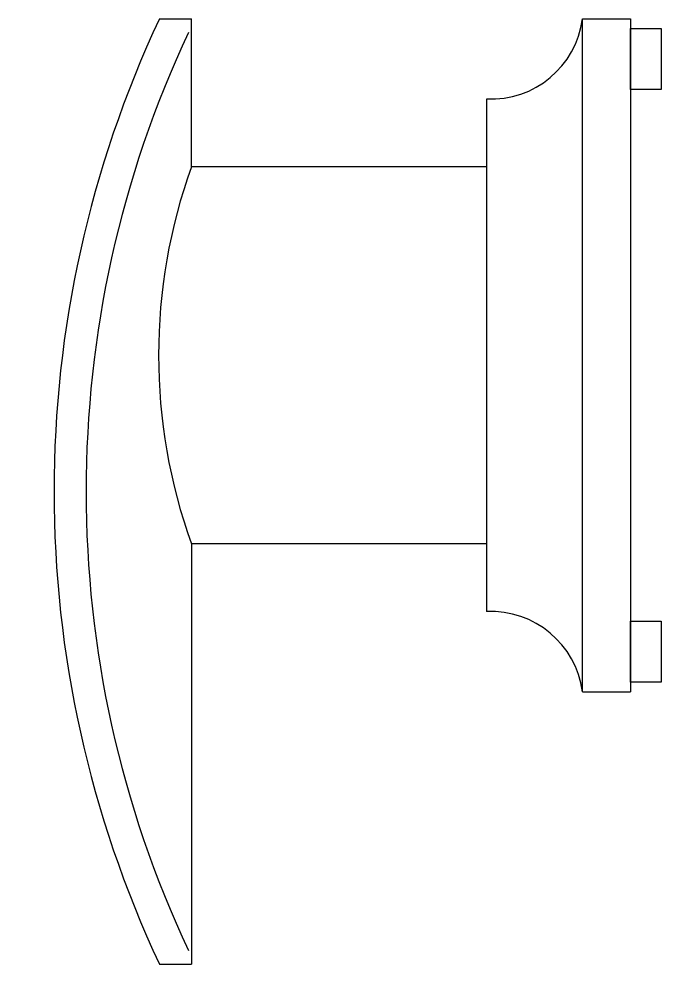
# Model space of a CAD drawing. Header units: millimetres. Extents: x -2.2 to 37.9, y 0 to 59.
import ezdxf

# ---------------------------------------------------------------- set-up
doc = ezdxf.new("R2010")
doc.units = ezdxf.units.MM
doc.layers.add('CONDUCTOR', color=7, linetype='Continuous')
doc.layers.add('TayNam', color=3, linetype='Continuous')

# ---------------------------------------------------------------- blocks, each defined once
blk = doc.blocks.new('TV-HST1')
at = {"layer": 'CONDUCTOR', "color": 8, "ltscale": 100}
blk.add_line((-9, 11.774), (-9, -11.774), dxfattribs=at)
for points in [[(0, 20.4), (1.9, 20.4), (1.9, 16.6), (0, 16.6)], [(0, -16.6), (1.9, -16.6), (1.9, -20.4), (0, -20.4)]]:
    blk.add_lwpolyline(points, close=True, dxfattribs=at)
at = {"layer": 'TayNam'}
for p, q in [((-29.415, 21), (-27.415, 21)), ((-3, 21), (0, 21)), ((-3, -21), (-3, 21)), ((0, 21), (0, -21)), ((-9, 16), (-9, -16)), ((-27.415, -11.774), (-27.415, -38)), ((-3, -21), (0, -21)), ((-29.415, -38), (-27.415, -38))]:
    blk.add_line(p, q, dxfattribs=at)
for points in [[(-27.415, 11.774), (-27.415, 21)], [(-9, 11.774), (-27.415, 11.774)], [(-9, -11.774), (-27.415, -11.774)]]:
    blk.add_lwpolyline(points, dxfattribs=at)
for centre, radius, start, end in [((33.455, -8.5), 69.447, 154.8631, 205.1369), ((-8.728, 21.774), 5.78, 267.30286, 352.30828), ((33.455, -8.5), 67.447, 154.8631, 205.1369), ((5.318, 0), 34.786, 160.21687, 199.78313), ((-8.728, -21.774), 5.78, 7.69172, 92.69714)]:
    blk.add_arc(centre, radius, start, end, dxfattribs=at)

msp = doc.modelspace()

# ---------------------------------------------------------------- block references
msp.add_blockref('TV-HST1', (35.992, 38))

doc.saveas('drawing.dxf')
